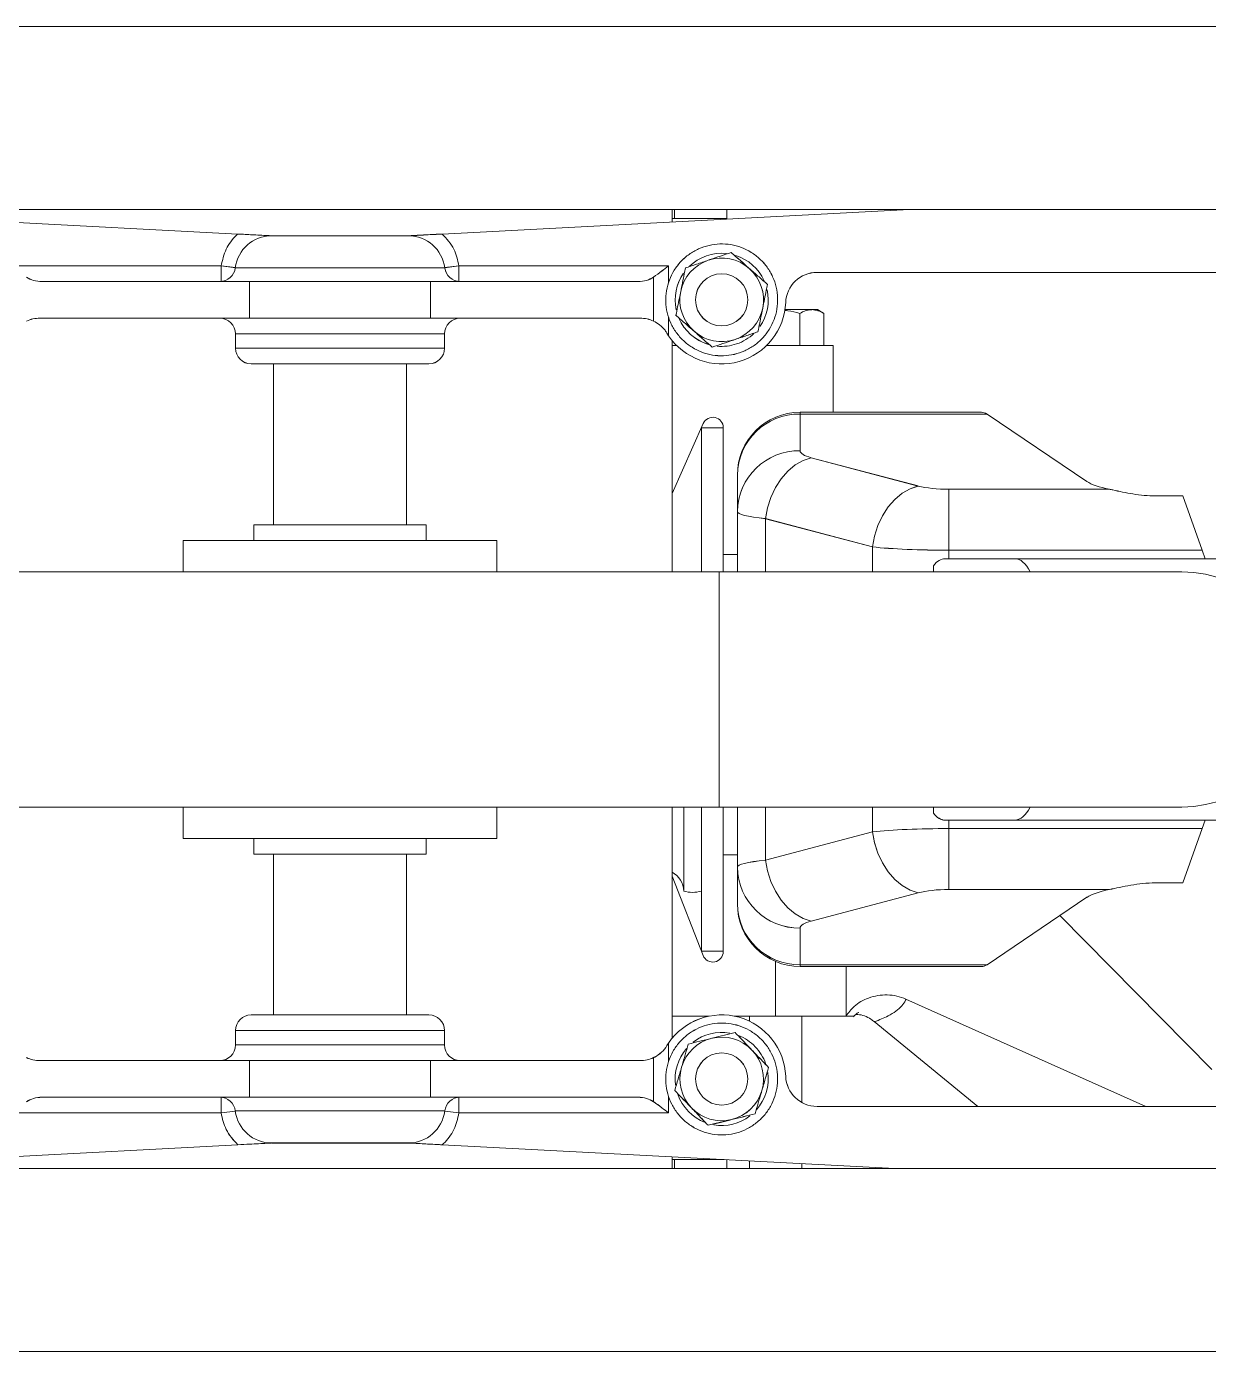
# Model space of a CAD drawing. Header units: inches. Extents: x -1851 to 6314, y -1304 to 4687.
# Drawn here: x 1546.94 to 1557.29, y 2596.42 to 2608.02 of the extents above; entities that cross this region are included whole.
import ezdxf

# ---------------------------------------------------------------- set-up
doc = ezdxf.new("R2010")
doc.units = ezdxf.units.IN
doc.header["$MEASUREMENT"] = 0
doc.layers.add('E-ARRY-TABL', color=9, linetype='Continuous')

# ---------------------------------------------------------------- blocks, each defined once
blk = doc.blocks.new('2.2.1_8 Mid Plan View')
at = {"color": 7, "linetype": 'Continuous', "lineweight": 15}
for p, q in [((-0.30061, -3.73684), (-0.30061, 2.68042)), ((0.30109, 2.68042), (0.30109, -3.73684)), ((26.705, -3.73684), (26.705, 2.68042)), ((27.3067, 2.68042), (27.3067, -3.73684)), ((-0.41544, -3.62201), (-0.41544, 2.56559)), ((26.59017, -3.62201), (26.59017, 2.56559)), ((27.42153, 2.56559), (27.42153, -3.62201)), ((-0.08202, 0.09022), (-0.08202, -0.1048)), ((0.08202, 0.09022), (0.08202, -0.1048)), ((26.92359, 0.09022), (26.92359, -0.1048)), ((27.08763, 0.09022), (27.08763, -0.1048)), ((-0.26164, 0.08119), (-0.26164, -0.22889)), ((0.26164, -0.22889), (0.26164, 0.08119)), ((26.74396, 0.08119), (26.74396, -0.22889)), ((27.26725, -0.22889), (27.26725, 0.08119)), ((26.86373, -0.07648), (26.76703, 0.0189)), ((-0.12142, 0.00057), (-0.08733, 0.01273)), ((-0.08733, 0.01273), (-0.08202, 0.01463)), ((-0.08733, 0.01273), (-0.08733, -0.14613)), ((0.08202, 0.01463), (0.08733, 0.01273)), ((0.08733, -0.14613), (0.08733, 0.01273)), ((0.08733, 0.01273), (0.12142, 0.00057)), ((26.88418, 0.00057), (26.91828, 0.01273)), ((26.91828, 0.01273), (26.92359, 0.01463)), ((26.91828, 0.01273), (26.91828, -0.14613)), ((27.08763, 0.01463), (27.09293, 0.01273)), ((27.09293, -0.14613), (27.09293, 0.01273)), ((27.09293, 0.01273), (27.12703, 0.00057)), ((-0.12142, -0.0164), (-0.12142, 0.00057)), ((-0.07382, 0), (-0.07382, -0.29035)), ((0.07382, -0.29035), (0.07382, 0)), ((0.12142, 0.00057), (0.12142, -0.0164)), ((26.88418, -0.0164), (26.88418, 0.00057)), ((26.93179, 0), (26.93179, -0.29035)), ((27.07942, -0.29035), (27.07942, 0)), ((27.12703, 0.00057), (27.12703, -0.0164)), ((26.74396, -0.0225), (26.81124, -0.17309)), ((-0.12556, -0.14613), (-0.12556, -0.04537)), ((0.12556, -0.04537), (0.12556, -0.14613)), ((26.88005, -0.14613), (26.88005, -0.04537)), ((27.13117, -0.04537), (27.13117, -0.14613)), ((-0.13046, -0.05956), (-0.17274, -0.12222)), ((0.17274, -0.12222), (0.13046, -0.05956)), ((26.87515, -0.05956), (26.83286, -0.12222)), ((27.17835, -0.12222), (27.13606, -0.05956)), ((-0.08202, -0.1048), (-0.08202, -0.14855)), ((0.08202, -0.1048), (0.08202, -0.14855)), ((26.92359, -0.1048), (26.92359, -0.14855)), ((27.08763, -0.1048), (27.08763, -0.14855)), ((-0.17274, -0.12222), (-0.17274, -0.2395)), ((0.17274, -0.12222), (0.17274, -0.2395)), ((26.83286, -0.12222), (26.83286, -0.2395)), ((27.17835, -0.12222), (27.17835, -0.2395)), ((-0.17388, -0.12565), (-0.17388, -0.2395)), ((0.17388, -0.12565), (0.17388, -0.2395)), ((26.74396, -0.12795), (26.79714, -0.19297)), ((26.83172, -0.12565), (26.83172, -0.2395)), ((27.17949, -0.12565), (27.17949, -0.2395)), ((-0.08733, -0.14613), (-0.12556, -0.14613)), ((0.08733, -0.14613), (0.12556, -0.14613)), ((26.91828, -0.14613), (26.88005, -0.14613)), ((27.09293, -0.14613), (27.13117, -0.14613)), ((-0.07382, -0.15584), (-0.07762, -0.15584)), ((0.07762, -0.15584), (0.07382, -0.15584)), ((26.93179, -0.15584), (26.92798, -0.15584)), ((27.08323, -0.15584), (27.07942, -0.15584)), ((-0.14536, -0.23247), (-0.12762, -0.16535)), ((0.12762, -0.16535), (0.14536, -0.23247)), ((26.86025, -0.23247), (26.87799, -0.16535)), ((27.13322, -0.16535), (27.15097, -0.23247)), ((0.28572, -0.46404), (0.30109, -0.17084)), ((27.29133, -0.46404), (27.3067, -0.17084)), ((-0.28572, -0.46404), (-0.30061, -0.18001)), ((26.71988, -0.46404), (26.705, -0.18001)), ((-0.08939, -0.19417), (-0.10713, -0.2613)), ((0.10713, -0.2613), (0.08939, -0.19417)), ((26.91622, -0.19417), (26.89848, -0.2613)), ((27.11273, -0.2613), (27.09499, -0.19417)), ((26.80058, -0.2107), (26.80058, -0.20569)), ((26.80058, -0.2549), (26.80058, -0.2107)), ((26.80058, -0.2107), (26.83172, -0.2107)), ((27.17949, -0.21881), (27.2214, -0.21881)), ((27.2214, -0.21881), (27.2214, -0.2605)), ((27.2214, -0.2246), (27.24153, -0.2246)), ((27.24388, -0.22866), (27.24153, -0.2246)), ((27.24388, -0.22866), (27.24388, -0.23217)), ((27.24388, -0.24899), (27.24388, -0.23217)), ((-0.17388, -0.2395), (-0.17274, -0.2395)), ((-0.17274, -0.2395), (-0.14975, -0.2395)), ((0.14975, -0.2395), (0.17274, -0.2395)), ((0.17274, -0.2395), (0.17388, -0.2395)), ((26.70806, -0.2385), (26.705, -0.2385)), ((26.80058, -0.2385), (26.74647, -0.2385)), ((26.83172, -0.2395), (26.83286, -0.2395)), ((26.83286, -0.2395), (26.85585, -0.2395)), ((27.15536, -0.2395), (27.17835, -0.2395)), ((27.17835, -0.2395), (27.17949, -0.2395)), ((27.2214, -0.23975), (27.24153, -0.23975)), ((26.80058, -0.2549), (26.80058, -0.28077)), ((26.705, -0.27131), (26.70978, -0.27131)), ((26.79741, -0.27131), (26.80058, -0.27131)), ((-0.11152, -0.27887), (-0.13451, -0.27887)), ((-0.07382, -0.27887), (-0.11152, -0.27887)), ((-0.10375, -0.27887), (-0.10375, -0.28771)), ((0.11152, -0.27887), (0.07382, -0.27887)), ((0.13451, -0.27887), (0.11152, -0.27887)), ((26.89408, -0.27887), (26.87109, -0.27887)), ((26.93179, -0.27887), (26.89408, -0.27887)), ((26.90186, -0.27887), (26.90186, -0.28771)), ((27.11713, -0.27887), (27.07942, -0.27887)), ((27.09017, -0.28771), (27.09017, -0.27887)), ((27.14012, -0.27887), (27.11713, -0.27887)), ((-0.07382, -0.28771), (-0.16416, -0.28771)), ((-0.16416, -0.28771), (-0.16416, -0.30146)), ((-0.07382, -0.29035), (-0.07382, -0.42979)), ((0.16416, -0.28771), (0.07382, -0.28771)), ((0.07382, -0.42979), (0.07382, -0.29035)), ((0.16416, -0.30146), (0.16416, -0.28771)), ((26.705, -0.28543), (26.71052, -0.28543)), ((26.71061, -0.28706), (26.71061, -0.31824)), ((26.84109, -0.28771), (26.84144, -0.28771)), ((26.93179, -0.28771), (26.84144, -0.28771)), ((26.84144, -0.28771), (26.84144, -0.30146)), ((26.93179, -0.29035), (26.93179, -0.42979)), ((27.16977, -0.28771), (27.07942, -0.28771)), ((27.07942, -0.42979), (27.07942, -0.29035)), ((27.16978, -0.28771), (27.16977, -0.28771)), ((27.16977, -0.30146), (27.16977, -0.28771)), ((27.30115, -0.31824), (27.30115, -0.28543)), ((27.30115, -0.28543), (27.3067, -0.28543)), ((26.80058, -0.29665), (26.80058, -0.31988)), ((-0.16416, -0.30146), (-0.07382, -0.30146)), ((0.07382, -0.30146), (0.16416, -0.30146)), ((26.88839, -0.31988), (26.8387, -0.30038)), ((26.84144, -0.30146), (26.93179, -0.30146)), ((27.07942, -0.30146), (27.16977, -0.30146)), ((27.12843, -0.31988), (27.17245, -0.30027)), ((-0.07382, -0.31255), (-0.12655, -0.31255)), ((26.93179, -0.31255), (26.87906, -0.31255)), ((-0.29328, -0.31988), (-0.30061, -0.31988)), ((-0.26575, -0.45363), (-0.26575, -0.32202)), ((-0.22193, -0.32202), (-0.2235, -0.32303)), ((-0.07382, -0.31988), (-0.21905, -0.31988)), ((0.21905, -0.31988), (0.07382, -0.31988)), ((0.2235, -0.32303), (0.22193, -0.32202)), ((0.26575, -0.32202), (0.26575, -0.45363)), ((0.30109, -0.31988), (0.29328, -0.31988)), ((26.71061, -0.31824), (26.705, -0.31824)), ((26.71233, -0.31988), (26.705, -0.31988)), ((26.71061, -0.31988), (26.71061, -0.31824)), ((26.73986, -0.45363), (26.73986, -0.32202)), ((26.78367, -0.32202), (26.78211, -0.32303)), ((26.93179, -0.31988), (26.78656, -0.31988)), ((27.22465, -0.31988), (27.07942, -0.31988)), ((27.2214, -0.31692), (27.2214, -0.31988)), ((27.22911, -0.32303), (27.22754, -0.32202)), ((27.27135, -0.32202), (27.27135, -0.45363)), ((27.3067, -0.31988), (27.29889, -0.31988)), ((27.3067, -0.31824), (27.30115, -0.31824)), ((27.30115, -0.31824), (27.30115, -0.31988)), ((-0.23108, -0.33148), (-0.25867, -0.33148)), ((0.25867, -0.33148), (0.23108, -0.33148)), ((26.77453, -0.33148), (26.74694, -0.33148)), ((27.26428, -0.33148), (27.23668, -0.33148)), ((-0.23294, -0.33983), (-0.23294, -0.47148)), ((0.23294, -0.47148), (0.23294, -0.33983)), ((26.77267, -0.33983), (26.77267, -0.47148)), ((27.23854, -0.47148), (27.23854, -0.33983)), ((-0.2559, -0.47148), (-0.2559, -0.34118)), ((0.2559, -0.34118), (0.2559, -0.47148)), ((26.7497, -0.47148), (26.7497, -0.34118)), ((27.26151, -0.34118), (27.26151, -0.47148)), ((-0.0935, -0.62663), (-0.0935, -0.42979)), ((-0.0935, -0.42979), (-0.07382, -0.42979)), ((-0.07382, -0.62663), (-0.07382, -0.42979)), ((0.07382, -0.42979), (0.0935, -0.42979)), ((0.07382, -0.62663), (0.07382, -0.42979)), ((0.0935, -0.62663), (0.0935, -0.42979)), ((26.9121, -0.62663), (26.9121, -0.42979)), ((26.9121, -0.42979), (26.93179, -0.42979)), ((26.93179, -0.62663), (26.93179, -0.42979)), ((27.07942, -0.62663), (27.07942, -0.42979)), ((27.07942, -0.42979), (27.09911, -0.42979)), ((27.09911, -0.62663), (27.09911, -0.42979)), ((-0.21407, -0.46259), (-0.22309, -0.46259)), ((0.22309, -0.46259), (0.21407, -0.46259)), ((26.79153, -0.46259), (26.78251, -0.46259)), ((27.2287, -0.46259), (27.21968, -0.46259)), ((-0.2559, -0.47148), (-0.23294, -0.47148)), ((-0.2559, -0.58494), (-0.2559, -0.47148)), ((-0.23294, -0.47148), (-0.23294, -0.58494)), ((-0.20423, -0.47244), (-0.20423, -0.58398)), ((0.20423, -0.58398), (0.20423, -0.47244)), ((0.23294, -0.58494), (0.23294, -0.47148)), ((0.2559, -0.47148), (0.23294, -0.47148)), ((0.2559, -0.47148), (0.2559, -0.58494)), ((26.7497, -0.47148), (26.77267, -0.47148)), ((26.7497, -0.58494), (26.7497, -0.47148)), ((26.77267, -0.47148), (26.77267, -0.58494)), ((26.80138, -0.47244), (26.80138, -0.58398)), ((27.20984, -0.58398), (27.20984, -0.47244)), ((27.23854, -0.58494), (27.23854, -0.47148)), ((27.26151, -0.47148), (27.23854, -0.47148)), ((27.26151, -0.47148), (27.26151, -0.58494)), ((-0.0935, -0.47408), (-0.10335, -0.47408)), ((-0.10335, -0.58234), (-0.10335, -0.47408)), ((0.10335, -0.47408), (0.0935, -0.47408)), ((0.10335, -0.58234), (0.10335, -0.47408)), ((26.9121, -0.47408), (26.90226, -0.47408)), ((26.90226, -0.58234), (26.90226, -0.47408)), ((27.10895, -0.47408), (27.09911, -0.47408)), ((27.10895, -0.58234), (27.10895, -0.47408)), ((-0.28461, -0.48573), (-0.28463, -0.48487)), ((-0.28461, -0.57112), (-0.28461, -0.4853)), ((-0.10335, -0.48654), (-0.20423, -0.48654)), ((0.20423, -0.48654), (0.10335, -0.48654)), ((0.28461, -0.4853), (0.28461, -0.57112)), ((26.721, -0.48573), (26.72097, -0.48487)), ((26.721, -0.57112), (26.721, -0.4853)), ((26.90226, -0.48654), (26.80138, -0.48654)), ((27.20984, -0.48654), (27.10895, -0.48654)), ((27.29022, -0.4853), (27.29022, -0.57112)), ((-0.20423, -0.56988), (-0.10335, -0.56988)), ((0.10335, -0.56988), (0.20423, -0.56988)), ((0.28461, -0.57069), (0.28463, -0.57155)), ((26.80138, -0.56988), (26.90226, -0.56988)), ((27.10895, -0.56988), (27.20984, -0.56988)), ((27.29022, -0.57069), (27.29024, -0.57155)), ((-0.2559, -0.58494), (-0.23294, -0.58494)), ((-0.2559, -0.71524), (-0.2559, -0.58494)), ((-0.23294, -0.58494), (-0.23294, -0.71659)), ((-0.10335, -0.58234), (-0.0935, -0.58234)), ((0.0935, -0.58234), (0.10335, -0.58234)), ((0.2559, -0.58494), (0.23294, -0.58494)), ((0.23294, -0.71659), (0.23294, -0.58494)), ((0.2559, -0.58494), (0.2559, -0.71524)), ((26.7497, -0.58494), (26.77267, -0.58494)), ((26.7497, -0.71524), (26.7497, -0.58494)), ((26.77267, -0.58494), (26.77267, -0.71659)), ((26.90226, -0.58234), (26.9121, -0.58234)), ((27.09911, -0.58234), (27.10895, -0.58234)), ((27.26151, -0.58494), (27.23854, -0.58494)), ((27.23854, -0.71659), (27.23854, -0.58494)), ((27.26151, -0.58494), (27.26151, -0.71524)), ((-0.28572, -0.59238), (-0.30061, -0.87641)), ((-0.22309, -0.59383), (-0.21407, -0.59383)), ((0.21407, -0.59383), (0.22309, -0.59383)), ((0.28572, -0.59238), (0.30109, -0.88558)), ((26.71988, -0.59238), (26.705, -0.87641)), ((26.78251, -0.59383), (26.79153, -0.59383)), ((27.21968, -0.59383), (27.2287, -0.59383)), ((27.29133, -0.59238), (27.3067, -0.88558)), ((-0.26575, -0.7344), (-0.26575, -0.60279)), ((0.26575, -0.60279), (0.26575, -0.7344)), ((26.73986, -0.7344), (26.73986, -0.60279)), ((27.27135, -0.60279), (27.27135, -0.7344)), ((-0.0935, -0.62663), (-0.07382, -0.62663)), ((-0.07382, -0.62663), (-0.07382, -0.76607)), ((0.07382, -0.76607), (0.07382, -0.62663)), ((0.07382, -0.62663), (0.0935, -0.62663)), ((26.9121, -0.62663), (26.93179, -0.62663)), ((26.93179, -0.62663), (26.93179, -0.76607)), ((27.07942, -0.76607), (27.07942, -0.62663)), ((27.07942, -0.62663), (27.09911, -0.62663))]:
    blk.add_line(p, q, dxfattribs=at)
at = {"color": 8, "linetype": 'Continuous', "lineweight": 15}
for p, q in [((-0.08733, -0.14613), (-0.08202, -0.14613)), ((0.08202, -0.14613), (0.08733, -0.14613)), ((26.91828, -0.14613), (26.92359, -0.14613)), ((27.08763, -0.14613), (27.09293, -0.14613)), ((-0.07382, -0.19417), (-0.08939, -0.19417)), ((0.08939, -0.19417), (0.07382, -0.19417)), ((26.93179, -0.19417), (26.91622, -0.19417)), ((27.09499, -0.19417), (27.07942, -0.19417)), ((26.83486, -0.2549), (26.80058, -0.2549)), ((-0.10713, -0.2613), (-0.07382, -0.2613)), ((0.07382, -0.2613), (0.10713, -0.2613)), ((26.89848, -0.2613), (26.93179, -0.2613)), ((27.07942, -0.2613), (27.11273, -0.2613)), ((0.07382, -0.29035), (-0.07382, -0.29035)), ((27.07942, -0.29035), (26.93179, -0.29035)), ((-0.26575, -0.32202), (-0.2555, -0.32202)), ((-0.23334, -0.32202), (-0.22193, -0.32202)), ((0.22193, -0.32202), (0.23334, -0.32202)), ((0.2555, -0.32202), (0.26575, -0.32202)), ((26.73986, -0.32202), (26.75011, -0.32202)), ((26.77226, -0.32202), (26.78367, -0.32202)), ((27.22754, -0.32202), (27.23895, -0.32202)), ((27.2611, -0.32202), (27.27135, -0.32202)), ((-0.26461, -0.46253), (-0.26575, -0.45363)), ((-0.25594, -0.45363), (-0.26575, -0.45363)), ((0.26575, -0.45363), (0.25594, -0.45363)), ((0.26575, -0.45363), (0.26461, -0.46253)), ((26.741, -0.46253), (26.73986, -0.45363)), ((26.74966, -0.45363), (26.73986, -0.45363)), ((27.27135, -0.45363), (27.26155, -0.45363)), ((27.27135, -0.45363), (27.27022, -0.46253)), ((-0.26451, -0.46252), (-0.26451, -0.5939)), ((-0.22309, -0.46259), (-0.22309, -0.59383)), ((-0.21407, -0.59383), (-0.21407, -0.46259)), ((0.21407, -0.46259), (0.21407, -0.59383)), ((0.22309, -0.59383), (0.22309, -0.46259)), ((0.26451, -0.5939), (0.26451, -0.46252)), ((26.74109, -0.46252), (26.74109, -0.5939)), ((26.78251, -0.46259), (26.78251, -0.59383)), ((26.79153, -0.59383), (26.79153, -0.46259)), ((27.21968, -0.46259), (27.21968, -0.59383)), ((27.2287, -0.59383), (27.2287, -0.46259)), ((27.27012, -0.5939), (27.27012, -0.46252)), ((-0.26575, -0.60279), (-0.26461, -0.59389)), ((0.26461, -0.59389), (0.26575, -0.60279)), ((26.73986, -0.60279), (26.741, -0.59389)), ((27.27022, -0.59389), (27.27135, -0.60279)), ((-0.26575, -0.60279), (-0.25594, -0.60279)), ((0.25594, -0.60279), (0.26575, -0.60279)), ((26.73986, -0.60279), (26.74966, -0.60279)), ((27.26155, -0.60279), (27.27135, -0.60279))]:
    blk.add_line(p, q, dxfattribs=at)
at = {"color": 7, "linetype": 'Continuous', "lineweight": 15, "flags": 128}
for points in [[(-0.08939, -0.19417), (-0.09617, -0.1929), (-0.10274, -0.19077), (-0.1089, -0.18786), (-0.11446, -0.18425), (-0.11924, -0.18006), (-0.1231, -0.17542), (-0.12592, -0.17046), (-0.12762, -0.16535)], [(0.08939, -0.19417), (0.09617, -0.1929), (0.10274, -0.19077), (0.1089, -0.18786), (0.11446, -0.18425), (0.11924, -0.18006), (0.1231, -0.17542), (0.12592, -0.17046), (0.12762, -0.16535)], [(26.91622, -0.19417), (26.90944, -0.1929), (26.90287, -0.19077), (26.89671, -0.18786), (26.89115, -0.18425), (26.88637, -0.18006), (26.8825, -0.17542), (26.87968, -0.17046), (26.87799, -0.16535)], [(27.09499, -0.19417), (27.10177, -0.1929), (27.10835, -0.19077), (27.11451, -0.18786), (27.12006, -0.18425), (27.12485, -0.18006), (27.12871, -0.17542), (27.13153, -0.17046), (27.13322, -0.16535)], [(-0.10713, -0.2613), (-0.11391, -0.26002), (-0.12048, -0.25789), (-0.12664, -0.25498), (-0.1322, -0.25138), (-0.13698, -0.24718), (-0.14085, -0.24254), (-0.14367, -0.23758), (-0.14536, -0.23247)], [(0.10713, -0.2613), (0.11391, -0.26002), (0.12048, -0.25789), (0.12664, -0.25498), (0.1322, -0.25138), (0.13698, -0.24718), (0.14085, -0.24254), (0.14367, -0.23758), (0.14536, -0.23247)], [(26.89848, -0.2613), (26.8917, -0.26002), (26.88513, -0.25789), (26.87896, -0.25498), (26.87341, -0.25138), (26.86862, -0.24718), (26.86476, -0.24254), (26.86194, -0.23758), (26.86025, -0.23247)], [(27.11273, -0.2613), (27.11952, -0.26002), (27.12609, -0.25789), (27.13225, -0.25498), (27.13781, -0.25138), (27.14259, -0.24718), (27.14645, -0.24254), (27.14927, -0.23758), (27.15097, -0.23247)]]:
    blk.add_lwpolyline(points, dxfattribs=at)
at = {"color": 7, "linetype": 'Continuous', "lineweight": 15}
for centre in [(-0.24442, -0.28871), (0.24442, -0.28871), (26.76119, -0.28871), (27.25003, -0.28871)]:
    blk.add_circle(centre, 0.0164, dxfattribs=at)
for centre, radius, start, end in [((0, 0), 0.07382, 0, 180), ((27.00561, 0), 0.07382, 0, 180), ((-0.24196, -0.22889), 0.01968, 180, 267.64472), ((0.24196, -0.22889), 0.01968, 272.35528, 0), ((26.76365, -0.22889), 0.01968, 180, 267.64472), ((27.24757, -0.22889), 0.01968, 272.35528, 0), ((-0.13451, -0.2395), 0.03937, 180, 270), ((-0.13391, -0.24004), 0.03884, 179.20634, 269.11267), ((-0.11092, -0.24004), 0.03884, 179.20634, 269.11267), ((0.11092, -0.24004), 0.03884, 270.88733, 0.79366), ((0.13391, -0.24004), 0.03884, 270.88733, 0.79366), ((0.13451, -0.2395), 0.03937, 270, 0), ((26.87109, -0.2395), 0.03937, 180, 270), ((26.8717, -0.24004), 0.03884, 179.20634, 269.11267), ((26.89469, -0.24004), 0.03884, 179.20634, 269.11267), ((27.11653, -0.24004), 0.03884, 270.88733, 0.79366), ((27.13952, -0.24004), 0.03884, 270.88733, 0.79366), ((27.14012, -0.2395), 0.03937, 270, 0), ((-0.24442, -0.28871), 0.04019, 304.01996, 87.64472), ((0.24442, -0.28871), 0.04019, 92.35528, 235.98004), ((26.76119, -0.28871), 0.04019, 304.01996, 87.64472), ((27.25003, -0.28871), 0.04019, 92.35528, 235.98004), ((-0.24442, -0.28871), 0.0351, 108.15411, 119.40411), ((-0.24442, -0.28871), 0.0351, 96.90411, 108.15411), ((-0.24442, -0.28871), 0.0351, 85.65411, 96.90411), ((-0.24442, -0.28871), 0.0351, 74.40411, 85.65411), ((-0.24442, -0.28871), 0.0351, 63.15411, 74.40411), ((-0.24442, -0.28871), 0.0351, 51.90411, 63.15411), ((0.24442, -0.28871), 0.0351, 110.6824, 121.9324), ((0.24442, -0.28871), 0.0351, 99.4324, 110.6824), ((0.24442, -0.28871), 0.0351, 88.1824, 99.4324), ((0.24442, -0.28871), 0.0351, 76.9324, 88.1824), ((0.24442, -0.28871), 0.0351, 65.6824, 76.9324), ((0.24442, -0.28871), 0.0351, 54.4324, 65.6824), ((26.76119, -0.28871), 0.0351, 108.15411, 119.40411), ((26.76119, -0.28871), 0.0351, 96.90411, 108.15411), ((26.76119, -0.28871), 0.0351, 85.65411, 96.90411), ((26.76119, -0.28871), 0.0351, 74.40411, 85.65411), ((26.76119, -0.28871), 0.0351, 63.15411, 74.40411), ((26.76119, -0.28871), 0.0351, 51.90411, 63.15411), ((27.25003, -0.28871), 0.0351, 110.6824, 121.9324), ((27.25003, -0.28871), 0.0351, 99.4324, 110.6824), ((27.25003, -0.28871), 0.0351, 88.1824, 99.4324), ((27.25003, -0.28871), 0.0351, 76.9324, 88.1824), ((27.25003, -0.28871), 0.0351, 65.6824, 76.9324), ((27.25003, -0.28871), 0.0351, 54.4324, 65.6824), ((-0.24442, -0.28871), 0.0351, 130.65411, 141.90411), ((-0.24442, -0.28871), 0.02625, 106.27911, 166.27911), ((-0.24442, -0.28871), 0.0351, 119.40411, 130.65411), ((-0.24442, -0.28871), 0.0292, 82.02411, 131.67826), ((-0.24442, -0.28871), 0.02625, 46.27911, 106.27911), ((-0.24442, -0.28871), 0.0292, 46.27911, 70.51706), ((-0.24442, -0.28871), 0.0351, 40.65411, 51.90411), ((-0.24442, -0.28871), 0.0351, 29.40411, 40.65411), ((0.24442, -0.28871), 0.0351, 133.1824, 144.4324), ((0.24442, -0.28871), 0.02625, 101.3074, 161.3074), ((0.24442, -0.28871), 0.0351, 121.9324, 133.1824), ((0.24442, -0.28871), 0.0292, 77.48076, 124.95791), ((0.24442, -0.28871), 0.02625, 41.3074, 101.3074), ((0.24442, -0.28871), 0.0292, 17.4042, 65.70248), ((0.24442, -0.28871), 0.0351, 43.1824, 54.4324), ((0.24442, -0.28871), 0.0351, 31.9324, 43.1824), ((26.76119, -0.28871), 0.0351, 130.65411, 141.90411), ((26.76119, -0.28871), 0.02625, 106.27911, 166.27911), ((26.76119, -0.28871), 0.0351, 119.40411, 130.65411), ((26.76119, -0.28871), 0.0292, 82.02411, 131.67826), ((26.76119, -0.28871), 0.02625, 46.27911, 106.27911), ((26.76119, -0.28871), 0.0292, 46.27911, 70.51706), ((26.76119, -0.28871), 0.0351, 40.65411, 51.90411), ((26.76119, -0.28871), 0.0351, 29.40411, 40.65411), ((27.25003, -0.28871), 0.0351, 133.1824, 144.4324), ((27.25003, -0.28871), 0.02625, 101.3074, 161.3074), ((27.25003, -0.28871), 0.0351, 121.9324, 133.1824), ((27.25003, -0.28871), 0.0292, 77.48076, 124.95791), ((27.25003, -0.28871), 0.02625, 41.3074, 101.3074), ((27.25003, -0.28871), 0.0292, 17.4042, 65.70248), ((27.25003, -0.28871), 0.0351, 43.1824, 54.4324), ((27.25003, -0.28871), 0.0351, 31.9324, 43.1824), ((-0.24442, -0.28871), 0.0351, 153.15411, 164.40411), ((-0.24442, -0.28871), 0.0351, 141.90411, 153.15411), ((-0.24442, -0.28871), 0.0292, 142.71343, 189.80563), ((-0.24442, -0.28871), 0.02625, 346.27911, 46.27911), ((-0.24442, -0.28871), 0.0292, 21.12868, 46.27911), ((-0.24442, -0.28871), 0.0351, 18.15411, 29.40411), ((0.24442, -0.28871), 0.0351, 155.6824, 166.9324), ((0.24442, -0.28871), 0.0351, 144.4324, 155.6824), ((0.24442, -0.28871), 0.0292, 136.15698, 161.3074), ((0.24442, -0.28871), 0.02625, 341.3074, 41.3074), ((0.24442, -0.28871), 0.0351, 20.6824, 31.9324), ((26.76119, -0.28871), 0.0351, 153.15411, 164.40411), ((26.76119, -0.28871), 0.0351, 141.90411, 153.15411), ((26.76119, -0.28871), 0.0292, 142.71343, 189.80563), ((26.76119, -0.28871), 0.02625, 346.27911, 46.27911), ((26.76119, -0.28871), 0.0292, 21.12868, 46.27911), ((26.76119, -0.28871), 0.0351, 18.15411, 29.40411), ((27.25003, -0.28871), 0.0351, 155.6824, 166.9324), ((27.25003, -0.28871), 0.0351, 144.4324, 155.6824), ((27.25003, -0.28871), 0.0292, 136.15698, 161.3074), ((27.25003, -0.28871), 0.02625, 341.3074, 41.3074), ((27.25003, -0.28871), 0.0351, 20.6824, 31.9324), ((-0.24442, -0.28871), 0.0351, 164.40411, 175.65411), ((-0.24442, -0.28871), 0.02625, 166.27911, 226.27911), ((-0.24442, -0.28871), 0.0351, 6.90411, 18.15411), ((0.24442, -0.28871), 0.0351, 166.9324, 178.1824), ((0.24442, -0.28871), 0.0292, 161.3074, 185.54536), ((0.24442, -0.28871), 0.02625, 161.3074, 221.3074), ((0.24442, -0.28871), 0.0351, 9.4324, 20.6824), ((26.76119, -0.28871), 0.0351, 164.40411, 175.65411), ((26.76119, -0.28871), 0.02625, 166.27911, 226.27911), ((26.76119, -0.28871), 0.0351, 6.90411, 18.15411), ((27.25003, -0.28871), 0.0351, 166.9324, 178.1824), ((27.25003, -0.28871), 0.0292, 161.3074, 185.54536), ((27.25003, -0.28871), 0.02625, 161.3074, 221.3074), ((27.25003, -0.28871), 0.0351, 9.4324, 20.6824), ((-0.24442, -0.28871), 0.0351, 175.65411, 186.90411), ((-0.24442, -0.28871), 0.0292, 322.45247, 9.92962), ((-0.24442, -0.28871), 0.0351, 355.65411, 6.90411), ((0.24442, -0.28871), 0.0351, 178.1824, 189.4324), ((0.24442, -0.28871), 0.0292, 315.62303, 5.97122), ((0.24442, -0.28871), 0.0351, 346.9324, 358.1824), ((0.24442, -0.28871), 0.0351, 358.1824, 9.4324), ((26.76119, -0.28871), 0.0351, 175.65411, 186.90411), ((26.76119, -0.28871), 0.0292, 322.45247, 9.92962), ((26.76119, -0.28871), 0.0351, 355.65411, 6.90411), ((26.84109, -0.29427), 0.00656, 90, 248.57364), ((27.16978, -0.29427), 0.00656, 294.01515, 90), ((27.25003, -0.28871), 0.0351, 178.1824, 189.4324), ((27.25003, -0.28871), 0.0292, 315.62303, 5.97122), ((27.25003, -0.28871), 0.0351, 346.9324, 358.1824), ((27.25003, -0.28871), 0.0351, 358.1824, 9.4324), ((-0.24442, -0.28871), 0.0351, 186.90411, 198.15411), ((-0.24442, -0.28871), 0.0292, 200.59474, 250.94292), ((-0.24442, -0.28871), 0.02625, 286.27911, 346.27911), ((-0.24442, -0.28871), 0.0351, 333.15411, 344.40411), ((-0.24442, -0.28871), 0.0351, 344.40411, 355.65411), ((0.24442, -0.28871), 0.0351, 189.4324, 200.6824), ((0.24442, -0.28871), 0.0292, 197.0524, 246.70655), ((0.24442, -0.28871), 0.02625, 281.3074, 341.3074), ((0.24442, -0.28871), 0.0351, 335.6824, 346.9324), ((26.76119, -0.28871), 0.0351, 186.90411, 198.15411), ((26.76119, -0.28871), 0.0292, 200.59474, 250.94292), ((26.76119, -0.28871), 0.02625, 286.27911, 346.27911), ((26.76119, -0.28871), 0.0351, 333.15411, 344.40411), ((26.76119, -0.28871), 0.0351, 344.40411, 355.65411), ((27.25003, -0.28871), 0.0351, 189.4324, 200.6824), ((27.25003, -0.28871), 0.0292, 197.0524, 246.70655), ((27.25003, -0.28871), 0.02625, 281.3074, 341.3074), ((27.25003, -0.28871), 0.0351, 335.6824, 346.9324), ((-0.24442, -0.28871), 0.0351, 198.15411, 209.40411), ((-0.24442, -0.28871), 0.0351, 209.40411, 220.65411), ((-0.24442, -0.28871), 0.0351, 321.90411, 333.15411), ((-0.10766, -0.307), 0.01968, 163.6403, 196.3597), ((0.24442, -0.28871), 0.0351, 200.6824, 211.9324), ((0.24442, -0.28871), 0.0351, 211.9324, 223.1824), ((0.24442, -0.28871), 0.02625, 221.3074, 281.3074), ((0.24442, -0.28871), 0.0351, 324.4324, 335.6824), ((26.76119, -0.28871), 0.0351, 198.15411, 209.40411), ((26.76119, -0.28871), 0.0351, 209.40411, 220.65411), ((26.76119, -0.28871), 0.0351, 321.90411, 333.15411), ((26.89794, -0.307), 0.01968, 163.6403, 196.3597), ((27.25003, -0.28871), 0.0351, 200.6824, 211.9324), ((27.25003, -0.28871), 0.0351, 211.9324, 223.1824), ((27.25003, -0.28871), 0.02625, 221.3074, 281.3074), ((27.25003, -0.28871), 0.0351, 324.4324, 335.6824), ((-0.24442, -0.28871), 0.0351, 220.65411, 231.90411), ((-0.24442, -0.28871), 0.02625, 226.27911, 286.27911), ((-0.24442, -0.28871), 0.0292, 262.37591, 310.67419), ((-0.24442, -0.28871), 0.0351, 299.40411, 310.65411), ((-0.24442, -0.28871), 0.0351, 310.65411, 321.90411), ((-0.12655, -0.32567), 0.01312, 26.18366, 90), ((0.24442, -0.28871), 0.0351, 223.1824, 234.4324), ((0.24442, -0.28871), 0.0292, 257.74173, 304.83392), ((0.24442, -0.28871), 0.0351, 301.9324, 313.1824), ((0.24442, -0.28871), 0.0351, 313.1824, 324.4324), ((26.76119, -0.28871), 0.0351, 220.65411, 231.90411), ((26.76119, -0.28871), 0.02625, 226.27911, 286.27911), ((26.76119, -0.28871), 0.0292, 262.37591, 310.67419), ((26.76119, -0.28871), 0.0351, 299.40411, 310.65411), ((26.76119, -0.28871), 0.0351, 310.65411, 321.90411), ((26.87906, -0.32567), 0.01312, 26.18366, 90), ((27.25003, -0.28871), 0.0351, 223.1824, 234.4324), ((27.25003, -0.28871), 0.0292, 257.74173, 304.83392), ((27.25003, -0.28871), 0.0351, 301.9324, 313.1824), ((27.25003, -0.28871), 0.0351, 313.1824, 324.4324), ((-0.24442, -0.28871), 0.0351, 231.90411, 243.15411), ((-0.24442, -0.28871), 0.0351, 243.15411, 254.40411), ((-0.24442, -0.28871), 0.0351, 254.40411, 265.65411), ((-0.24442, -0.28871), 0.0351, 265.65411, 276.90411), ((-0.24442, -0.28871), 0.0351, 276.90411, 288.15411), ((-0.24442, -0.28871), 0.0351, 288.15411, 299.40411), ((0.24442, -0.28871), 0.0351, 234.4324, 245.6824), ((0.24442, -0.28871), 0.0351, 245.6824, 256.9324), ((0.24442, -0.28871), 0.0351, 256.9324, 268.1824), ((0.24442, -0.28871), 0.0351, 268.1824, 279.4324), ((0.24442, -0.28871), 0.0351, 279.4324, 290.6824), ((0.24442, -0.28871), 0.0351, 290.6824, 301.9324), ((26.76119, -0.28871), 0.0351, 231.90411, 243.15411), ((26.76119, -0.28871), 0.0351, 243.15411, 254.40411), ((26.76119, -0.28871), 0.0351, 254.40411, 265.65411), ((26.76119, -0.28871), 0.0351, 265.65411, 276.90411), ((26.76119, -0.28871), 0.0351, 276.90411, 288.15411), ((26.76119, -0.28871), 0.0351, 288.15411, 299.40411), ((27.25003, -0.28871), 0.0351, 234.4324, 245.6824), ((27.25003, -0.28871), 0.0351, 245.6824, 256.9324), ((27.25003, -0.28871), 0.0351, 256.9324, 268.1824), ((27.25003, -0.28871), 0.0351, 268.1824, 279.4324), ((27.25003, -0.28871), 0.0351, 279.4324, 290.6824), ((27.25003, -0.28871), 0.0351, 290.6824, 301.9324), ((-0.21325, -0.33983), 0.01968, 154.88049, 180), ((0.21325, -0.33983), 0.01968, 0, 25.11951), ((26.79235, -0.33983), 0.01968, 154.88049, 180), ((27.21886, -0.33983), 0.01968, 0, 25.11951), ((-0.26575, -0.45275), 0.00984, 277.18076, 0), ((-0.22309, -0.45275), 0.00984, 180, 270), ((0.22309, -0.45275), 0.00984, 270, 0), ((0.26575, -0.45275), 0.00984, 180, 262.81924), ((26.73986, -0.45275), 0.00984, 277.18076, 0), ((26.78251, -0.45275), 0.00984, 180, 270), ((27.2287, -0.45275), 0.00984, 270, 0), ((27.27135, -0.45275), 0.00984, 180, 262.81924), ((-0.26164, -0.4853), 0.02297, 97.18076, 180), ((-0.21407, -0.47244), 0.00984, 0, 90), ((0.21407, -0.47244), 0.00984, 90, 180), ((0.26164, -0.4853), 0.02297, 0, 82.81924), ((26.74396, -0.4853), 0.02297, 97.18076, 180), ((26.79153, -0.47244), 0.00984, 0, 90), ((27.21968, -0.47244), 0.00984, 90, 180), ((27.26725, -0.4853), 0.02297, 0, 82.81924), ((-0.26164, -0.57112), 0.02297, 180, 262.81924), ((0.26164, -0.57112), 0.02297, 277.18076, 0), ((26.74396, -0.57112), 0.02297, 180, 262.81924), ((27.26725, -0.57112), 0.02297, 277.18076, 0), ((-0.21407, -0.58398), 0.00984, 270, 0), ((0.21407, -0.58398), 0.00984, 180, 270), ((26.79153, -0.58398), 0.00984, 270, 0), ((27.21968, -0.58398), 0.00984, 180, 270), ((-0.26575, -0.60367), 0.00984, 0, 82.81924), ((-0.22309, -0.60367), 0.00984, 90, 180), ((0.22309, -0.60367), 0.00984, 0, 90), ((0.26575, -0.60367), 0.00984, 97.18076, 180), ((26.73986, -0.60367), 0.00984, 0, 82.81924), ((26.78251, -0.60367), 0.00984, 90, 180), ((27.2287, -0.60367), 0.00984, 0, 90), ((27.27135, -0.60367), 0.00984, 97.18076, 180), ((-0.21325, -0.71659), 0.01968, 180, 205.11951), ((0.21325, -0.71659), 0.01968, 334.88049, 0), ((26.79235, -0.71659), 0.01968, 180, 205.11951), ((27.21886, -0.71659), 0.01968, 334.88049, 0)]:
    blk.add_arc(centre, radius, start, end, dxfattribs=at)
for centre, major_axis, ratio, start_param, end_param in [((-0.13432, -0.0164), (0, 0.04593), 0.24585, 3.490958, 4.029993), ((0.13432, -0.0164), (0, 0.04593), 0.24585, 2.253193, 2.792228), ((26.87128, -0.0164), (0, 0.04593), 0.24585, 3.490958, 4.029993), ((27.13993, -0.0164), (0, 0.04593), 0.24585, 2.253193, 2.792228), ((-0.04921, -0.1048), (0.03281, 0), 0.444444, 2.418858, 3.141593), ((0.04921, -0.1048), (0.03281, 0), 0.444444, 0, 0.722734), ((26.95639, -0.1048), (0.03281, 0), 0.444444, 2.418858, 3.141593), ((27.05482, -0.1048), (0.03281, 0), 0.444444, 0, 0.722734), ((-0.13451, -0.12565), (0.03937, 0), 0.364309, 2.900524, 3.141593), ((0.13451, -0.12565), (0.03937, 0), 0.364309, 0, 0.241069), ((26.87109, -0.12565), (0.03937, 0), 0.364309, 2.900524, 3.141593), ((27.14012, -0.12565), (0.03937, 0), 0.364309, 0, 0.241069), ((-0.13201, -0.14613), (0, 0.02625), 0.24585, 3.890812, 4.712389), ((-0.09378, -0.14613), (0, 0.06562), 0.09834, 3.890812, 4.712389), ((-0.04921, -0.14855), (0.03281, 0), 0.444444, 3.141593, 3.665191), ((0.04921, -0.14855), (0.03281, 0), 0.444444, 5.759587, 6.283185), ((0.09378, -0.14613), (0, 0.06562), 0.09834, 1.570796, 2.392374), ((0.13201, -0.14613), (0, 0.02625), 0.24585, 1.570796, 2.392374), ((26.8736, -0.14613), (0, 0.02625), 0.24585, 3.890812, 4.712389), ((26.91183, -0.14613), (0, 0.06562), 0.09834, 3.890812, 4.712389), ((26.95639, -0.14855), (0.03281, 0), 0.444444, 3.141593, 3.665191), ((27.05482, -0.14855), (0.03281, 0), 0.444444, 5.759587, 6.283185), ((27.09939, -0.14613), (0, 0.06562), 0.09834, 1.570796, 2.392374), ((27.13762, -0.14613), (0, 0.02625), 0.24585, 1.570796, 2.392374), ((-0.14975, -0.21325), (0, 0.02625), 0.24585, 3.141593, 3.890812), ((0.14975, -0.21325), (0, 0.02625), 0.24585, 2.392374, 3.141593), ((26.85585, -0.21325), (0, 0.02625), 0.24585, 3.141593, 3.890812), ((27.15536, -0.21325), (0, 0.02625), 0.24585, 2.392374, 3.141593), ((-0.11152, -0.21325), (0, 0.06562), 0.09834, 3.141593, 3.890812), ((0.11152, -0.21325), (0, 0.06562), 0.09834, 2.392374, 3.141593), ((26.89408, -0.21325), (0, 0.06562), 0.09834, 3.141593, 3.890812), ((27.11713, -0.21325), (0, 0.06562), 0.09834, 2.392374, 3.141593), ((-0.26575, -0.34118), (0, 0.01395), 0.70539, 4.712389, 5.481174), ((0.26575, -0.34118), (0, 0.01395), 0.70539, 0.802011, 1.570796), ((26.73986, -0.34118), (0, 0.01395), 0.70539, 4.712389, 5.481174), ((27.27135, -0.34118), (0, 0.01395), 0.70539, 0.802011, 1.570796), ((-0.26575, -0.71524), (0, 0.01395), 0.70539, 3.943604, 4.712389), ((0.26575, -0.71524), (0, 0.01395), 0.70539, 1.570796, 2.339581), ((26.73986, -0.71524), (0, 0.01395), 0.70539, 3.943604, 4.712389), ((27.27135, -0.71524), (0, 0.01395), 0.70539, 1.570796, 2.339581)]:
    blk.add_ellipse(centre, major_axis=major_axis, ratio=ratio, start_param=start_param, end_param=end_param, dxfattribs=at)
for points, knots in [([(-0.12556, -0.04537), (-0.12512, -0.04331), (-0.12424, -0.03914), (-0.12279, -0.03206), (-0.12171, -0.02445), (-0.12142, -0.01914), (-0.12142, -0.01643), (-0.12142, -0.0164)], [0, 0, 0, 0, 0.245342, 0.49764, 0.743058, 0.997175, 1, 1, 1, 1]), ([(0.12142, -0.0164), (0.12149, -0.01879), (0.12161, -0.02362), (0.12257, -0.03061), (0.12382, -0.03724), (0.12489, -0.04208), (0.12542, -0.04467), (0.12556, -0.04537)], [0, 0, 0, 0, 0.225619, 0.458408, 0.683808, 0.914596, 1, 1, 1, 1]), ([(26.88005, -0.04537), (26.88048, -0.04331), (26.88136, -0.03914), (26.88281, -0.03206), (26.8839, -0.02445), (26.88418, -0.01914), (26.88418, -0.01643), (26.88418, -0.0164)], [0, 0, 0, 0, 0.245342, 0.49764, 0.743058, 0.997175, 1, 1, 1, 1]), ([(27.12703, -0.0164), (27.12709, -0.01879), (27.12722, -0.02362), (27.12817, -0.03061), (27.12943, -0.03724), (27.13049, -0.04208), (27.13102, -0.04467), (27.13117, -0.04537)], [0, 0, 0, 0, 0.225619, 0.458408, 0.683808, 0.914596, 1, 1, 1, 1]), ([(26.79714, -0.19297), (26.79714, -0.19297), (26.79821, -0.18973), (26.80035, -0.18468), (26.80376, -0.17915), (26.80709, -0.17539), (26.8096, -0.17371), (26.81102, -0.17316), (26.81124, -0.17309), (26.81124, -0.17309)], [0, 0, 0, 0, 0.000004, 0.286524, 0.497982, 0.714192, 0.95402, 0.999996, 1, 1, 1, 1]), ([(26.81124, -0.17309), (26.81196, -0.17499), (26.8134, -0.17879), (26.8141, -0.18478), (26.8137, -0.19078), (26.81175, -0.19793), (26.80788, -0.20524), (26.80274, -0.20909), (26.80058, -0.2107)], [0, 0, 0, 0, 0.14503, 0.290095, 0.434984, 0.579854, 0.823987, 1, 1, 1, 1]), ([(26.80167, -0.20453), (26.80166, -0.20413), (26.80161, -0.20087), (26.80007, -0.19683), (26.79766, -0.19365), (26.79714, -0.19297)], [0, 0, 0, 0, 0.099429, 0.806731, 1, 1, 1, 1]), ([(26.80303, -0.20278), (26.80303, -0.20278), (26.80303, -0.20279), (26.80245, -0.20365), (26.80153, -0.20484), (26.80057, -0.20566), (26.80027, -0.20591)], [0, 0, 0, 0, 0.223337, 0.535365, 0.858587, 1, 1, 1, 1]), ([(27.24153, -0.2246), (27.24219, -0.22583), (27.24351, -0.22831), (27.24375, -0.23088), (27.24388, -0.23217)], [0, 0, 0, 0, 0.495458, 1, 1, 1, 1]), ([(27.24388, -0.23217), (27.24387, -0.23235), (27.24385, -0.23371), (27.24334, -0.23628), (27.24214, -0.23858), (27.24153, -0.23975)], [0, 0, 0, 0, 0.070086, 0.530782, 1, 1, 1, 1]), ([(27.24153, -0.23975), (27.24224, -0.2422), (27.24313, -0.24528), (27.24335, -0.24846), (27.24339, -0.2491)], [0, 0, 0, 0, 0.797157, 1, 1, 1, 1]), ([(-0.25178, -0.26352), (-0.25212, -0.26362), (-0.25473, -0.26438), (-0.25966, -0.26582), (-0.26409, -0.26711), (-0.26632, -0.26776)], [0, 0, 0, 0, 0.070086, 0.530782, 1, 1, 1, 1]), ([(-0.23723, -0.25927), (-0.23959, -0.25996), (-0.24436, -0.26135), (-0.24929, -0.26279), (-0.25178, -0.26352)], [0, 0, 0, 0, 0.495458, 1, 1, 1, 1]), ([(-0.22628, -0.26974), (-0.22728, -0.26879), (-0.23098, -0.26524), (-0.23459, -0.26179), (-0.23723, -0.25927)], [0, 0, 0, 0, 0.268634, 1, 1, 1, 1]), ([(0.22441, -0.26594), (0.22363, -0.26828), (0.22203, -0.27298), (0.22039, -0.27784), (0.21956, -0.2803)], [0, 0, 0, 0, 0.495458, 1, 1, 1, 1]), ([(0.23927, -0.26297), (0.23792, -0.26324), (0.23289, -0.26425), (0.228, -0.26523), (0.22441, -0.26594)], [0, 0, 0, 0, 0.268634, 1, 1, 1, 1]), ([(0.25413, -0.26), (0.25289, -0.26025), (0.24804, -0.26122), (0.24301, -0.26223), (0.23927, -0.26297)], [0, 0, 0, 0, 0.257551, 1, 1, 1, 1]), ([(0.26414, -0.27139), (0.2639, -0.27112), (0.2621, -0.26907), (0.25872, -0.26522), (0.25567, -0.26175), (0.25413, -0.26)], [0, 0, 0, 0, 0.070086, 0.530782, 1, 1, 1, 1]), ([(26.75383, -0.26352), (26.75348, -0.26362), (26.75087, -0.26438), (26.74595, -0.26582), (26.74152, -0.26711), (26.73928, -0.26776)], [0, 0, 0, 0, 0.070086, 0.530782, 1, 1, 1, 1]), ([(26.76838, -0.25927), (26.76601, -0.25996), (26.76125, -0.26135), (26.75632, -0.26279), (26.75383, -0.26352)], [0, 0, 0, 0, 0.495458, 1, 1, 1, 1]), ([(26.77933, -0.26974), (26.77833, -0.26879), (26.77462, -0.26524), (26.77102, -0.26179), (26.76838, -0.25927)], [0, 0, 0, 0, 0.268634, 1, 1, 1, 1]), ([(27.23002, -0.26594), (27.22923, -0.26828), (27.22764, -0.27298), (27.226, -0.27784), (27.22516, -0.2803)], [0, 0, 0, 0, 0.495458, 1, 1, 1, 1]), ([(27.24488, -0.26297), (27.24353, -0.26324), (27.2385, -0.26425), (27.2336, -0.26523), (27.23002, -0.26594)], [0, 0, 0, 0, 0.268634, 1, 1, 1, 1]), ([(27.25974, -0.26), (27.25849, -0.26025), (27.25365, -0.26122), (27.24862, -0.26223), (27.24488, -0.26297)], [0, 0, 0, 0, 0.257551, 1, 1, 1, 1]), ([(27.26974, -0.27139), (27.26951, -0.27112), (27.26771, -0.26907), (27.26432, -0.26522), (27.26128, -0.26175), (27.25974, -0.26)], [0, 0, 0, 0, 0.070086, 0.530782, 1, 1, 1, 1]), ([(-0.26632, -0.26776), (-0.26691, -0.27016), (-0.26808, -0.27498), (-0.2693, -0.27997), (-0.26992, -0.28249)], [0, 0, 0, 0, 0.495458, 1, 1, 1, 1]), ([(-0.21533, -0.28022), (-0.21625, -0.27934), (-0.21982, -0.27592), (-0.22353, -0.27238), (-0.22628, -0.26974)], [0, 0, 0, 0, 0.257551, 1, 1, 1, 1]), ([(0.27414, -0.28277), (0.27251, -0.28092), (0.26924, -0.27719), (0.26585, -0.27333), (0.26414, -0.27139)], [0, 0, 0, 0, 0.495458, 1, 1, 1, 1]), ([(26.73928, -0.26776), (26.7387, -0.27016), (26.73752, -0.27498), (26.7363, -0.27997), (26.73569, -0.28249)], [0, 0, 0, 0, 0.495458, 1, 1, 1, 1]), ([(26.79028, -0.28022), (26.78936, -0.27934), (26.78579, -0.27592), (26.78208, -0.27238), (26.77933, -0.26974)], [0, 0, 0, 0, 0.257551, 1, 1, 1, 1]), ([(27.27975, -0.28277), (27.27812, -0.28092), (27.27484, -0.27719), (27.27145, -0.27333), (27.26974, -0.27139)], [0, 0, 0, 0, 0.495458, 1, 1, 1, 1]), ([(-0.26992, -0.28249), (-0.27, -0.28283), (-0.27065, -0.28548), (-0.27186, -0.29046), (-0.27296, -0.29494), (-0.27351, -0.29721)], [0, 0, 0, 0, 0.070086, 0.530782, 1, 1, 1, 1]), ([(-0.21892, -0.29494), (-0.21884, -0.29459), (-0.21819, -0.29194), (-0.21698, -0.28696), (-0.21588, -0.28248), (-0.21533, -0.28022)], [0, 0, 0, 0, 0.070086, 0.530782, 1, 1, 1, 1]), ([(0.21956, -0.2803), (0.21944, -0.28064), (0.21857, -0.28322), (0.21693, -0.28807), (0.21545, -0.29245), (0.2147, -0.29465)], [0, 0, 0, 0, 0.070086, 0.530782, 1, 1, 1, 1]), ([(26.73569, -0.28249), (26.7356, -0.28283), (26.73496, -0.28548), (26.73374, -0.29046), (26.73265, -0.29494), (26.7321, -0.29721)], [0, 0, 0, 0, 0.070086, 0.530782, 1, 1, 1, 1]), ([(26.78668, -0.29494), (26.78677, -0.29459), (26.78741, -0.29194), (26.78863, -0.28696), (26.78973, -0.28248), (26.79028, -0.28022)], [0, 0, 0, 0, 0.070086, 0.530782, 1, 1, 1, 1]), ([(27.22516, -0.2803), (27.22505, -0.28064), (27.22418, -0.28322), (27.22253, -0.28807), (27.22105, -0.29245), (27.22031, -0.29465)], [0, 0, 0, 0, 0.070086, 0.530782, 1, 1, 1, 1]), ([(0.26928, -0.29712), (0.2694, -0.29678), (0.27027, -0.29421), (0.27191, -0.28935), (0.27339, -0.28497), (0.27414, -0.28277)], [0, 0, 0, 0, 0.070086, 0.530782, 1, 1, 1, 1]), ([(27.27489, -0.29712), (27.275, -0.29678), (27.27588, -0.29421), (27.27752, -0.28935), (27.279, -0.28497), (27.27975, -0.28277)], [0, 0, 0, 0, 0.070086, 0.530782, 1, 1, 1, 1]), ([(-0.26256, -0.30768), (-0.26356, -0.30673), (-0.26726, -0.30318), (-0.27087, -0.29973), (-0.27351, -0.29721)], [0, 0, 0, 0, 0.268634, 1, 1, 1, 1]), ([(-0.22252, -0.30966), (-0.22193, -0.30727), (-0.22075, -0.30244), (-0.21954, -0.29745), (-0.21892, -0.29494)], [0, 0, 0, 0, 0.495458, 1, 1, 1, 1]), ([(0.2147, -0.29465), (0.21633, -0.2965), (0.2196, -0.30023), (0.22299, -0.30409), (0.2247, -0.30604)], [0, 0, 0, 0, 0.495458, 1, 1, 1, 1]), ([(0.26443, -0.31148), (0.26521, -0.30915), (0.26681, -0.30444), (0.26845, -0.29958), (0.26928, -0.29712)], [0, 0, 0, 0, 0.495458, 1, 1, 1, 1]), ([(26.74305, -0.30768), (26.74205, -0.30673), (26.73834, -0.30318), (26.73473, -0.29973), (26.7321, -0.29721)], [0, 0, 0, 0, 0.268634, 1, 1, 1, 1]), ([(26.78309, -0.30966), (26.78367, -0.30727), (26.78485, -0.30244), (26.78607, -0.29745), (26.78668, -0.29494)], [0, 0, 0, 0, 0.495458, 1, 1, 1, 1]), ([(27.22031, -0.29465), (27.22193, -0.2965), (27.22521, -0.30023), (27.2286, -0.30409), (27.23031, -0.30604)], [0, 0, 0, 0, 0.495458, 1, 1, 1, 1]), ([(27.27003, -0.31148), (27.27082, -0.30915), (27.27241, -0.30444), (27.27406, -0.29958), (27.27489, -0.29712)], [0, 0, 0, 0, 0.495458, 1, 1, 1, 1]), ([(0.2247, -0.30604), (0.22494, -0.30631), (0.22674, -0.30835), (0.23012, -0.3122), (0.23317, -0.31567), (0.23471, -0.31742)], [0, 0, 0, 0, 0.070086, 0.530782, 1, 1, 1, 1]), ([(27.23031, -0.30604), (27.23055, -0.30631), (27.23234, -0.30835), (27.23573, -0.3122), (27.23878, -0.31567), (27.24031, -0.31742)], [0, 0, 0, 0, 0.070086, 0.530782, 1, 1, 1, 1]), ([(-0.25161, -0.31815), (-0.25253, -0.31727), (-0.2561, -0.31386), (-0.25981, -0.31031), (-0.26256, -0.30768)], [0, 0, 0, 0, 0.257551, 1, 1, 1, 1]), ([(-0.25161, -0.31815), (-0.24925, -0.31746), (-0.24448, -0.31607), (-0.23955, -0.31463), (-0.23706, -0.3139)], [0, 0, 0, 0, 0.495458, 1, 1, 1, 1]), ([(-0.23706, -0.3139), (-0.23672, -0.3138), (-0.23411, -0.31304), (-0.22918, -0.3116), (-0.22475, -0.31031), (-0.22252, -0.30966)], [0, 0, 0, 0, 0.070086, 0.530782, 1, 1, 1, 1]), ([(0.24957, -0.31445), (0.24821, -0.31472), (0.24319, -0.31572), (0.23829, -0.3167), (0.23471, -0.31742)], [0, 0, 0, 0, 0.268634, 1, 1, 1, 1]), ([(0.26443, -0.31148), (0.26318, -0.31173), (0.25833, -0.31269), (0.2533, -0.3137), (0.24957, -0.31445)], [0, 0, 0, 0, 0.257551, 1, 1, 1, 1]), ([(26.754, -0.31815), (26.75308, -0.31727), (26.74951, -0.31386), (26.7458, -0.31031), (26.74305, -0.30768)], [0, 0, 0, 0, 0.257551, 1, 1, 1, 1]), ([(26.754, -0.31815), (26.75636, -0.31746), (26.76113, -0.31607), (26.76606, -0.31463), (26.76854, -0.3139)], [0, 0, 0, 0, 0.495458, 1, 1, 1, 1]), ([(26.76854, -0.3139), (26.76889, -0.3138), (26.7715, -0.31304), (26.77642, -0.3116), (26.78085, -0.31031), (26.78309, -0.30966)], [0, 0, 0, 0, 0.070086, 0.530782, 1, 1, 1, 1]), ([(27.25517, -0.31445), (27.25382, -0.31472), (27.24879, -0.31572), (27.2439, -0.3167), (27.24031, -0.31742)], [0, 0, 0, 0, 0.268634, 1, 1, 1, 1]), ([(27.27003, -0.31148), (27.26878, -0.31173), (27.26394, -0.31269), (27.25891, -0.3137), (27.25517, -0.31445)], [0, 0, 0, 0, 0.257551, 1, 1, 1, 1]), ([(-0.26575, -0.32202), (-0.26574, -0.32203), (-0.26465, -0.32343), (-0.2621, -0.3267), (-0.25992, -0.32974), (-0.25867, -0.33148)], [0, 0, 0, 0, 0.003777, 0.432324, 1, 1, 1, 1]), ([(-0.2235, -0.32303), (-0.22497, -0.32409), (-0.22791, -0.32623), (-0.23011, -0.32951), (-0.23093, -0.33119), (-0.23108, -0.33148)], [0, 0, 0, 0, 0.451634, 0.905839, 1, 1, 1, 1]), ([(0.23108, -0.33148), (0.23037, -0.33019), (0.22896, -0.32761), (0.22608, -0.32472), (0.22411, -0.32343), (0.2235, -0.32303)], [0, 0, 0, 0, 0.40927, 0.81718, 1, 1, 1, 1]), ([(0.25867, -0.33148), (0.25992, -0.32974), (0.2621, -0.3267), (0.26465, -0.32343), (0.26574, -0.32203), (0.26575, -0.32202)], [0, 0, 0, 0, 0.567676, 0.996223, 1, 1, 1, 1]), ([(26.73986, -0.32202), (26.73987, -0.32203), (26.74096, -0.32343), (26.74351, -0.3267), (26.74569, -0.32974), (26.74694, -0.33148)], [0, 0, 0, 0, 0.003777, 0.432324, 1, 1, 1, 1]), ([(26.78211, -0.32303), (26.78064, -0.32409), (26.77769, -0.32623), (26.77549, -0.32951), (26.77467, -0.33119), (26.77453, -0.33148)], [0, 0, 0, 0, 0.451634, 0.905839, 1, 1, 1, 1]), ([(27.23668, -0.33148), (27.23598, -0.33019), (27.23457, -0.32761), (27.23168, -0.32472), (27.22972, -0.32343), (27.22911, -0.32303)], [0, 0, 0, 0, 0.40927, 0.81718, 1, 1, 1, 1]), ([(27.26428, -0.33148), (27.26552, -0.32974), (27.26771, -0.3267), (27.27026, -0.32343), (27.27134, -0.32203), (27.27135, -0.32202)], [0, 0, 0, 0, 0.567676, 0.996223, 1, 1, 1, 1]), ([(-0.28572, -0.46404), (-0.28549, -0.46378), (-0.28277, -0.46086), (-0.27649, -0.45608), (-0.26933, -0.45445), (-0.26575, -0.45363)], [0, 0, 0, 0, 0.045613, 0.522765, 1, 1, 1, 1]), ([(0.26575, -0.45363), (0.26937, -0.45442), (0.27696, -0.45607), (0.28271, -0.46131), (0.28572, -0.46404)], [0, 0, 0, 0, 0.477569, 1, 1, 1, 1]), ([(26.71988, -0.46404), (26.72012, -0.46378), (26.72284, -0.46086), (26.72912, -0.45608), (26.73628, -0.45445), (26.73986, -0.45363)], [0, 0, 0, 0, 0.045613, 0.522765, 1, 1, 1, 1]), ([(27.27135, -0.45363), (27.27498, -0.45442), (27.28256, -0.45607), (27.28832, -0.46131), (27.29133, -0.46404)], [0, 0, 0, 0, 0.477569, 1, 1, 1, 1]), ([(-0.28463, -0.48487), (-0.28471, -0.4834), (-0.28487, -0.48041), (-0.28518, -0.47435), (-0.28548, -0.46876), (-0.28568, -0.46483), (-0.28572, -0.46404)], [0, 0, 0, 0, 0.238972, 0.483667, 0.895277, 1, 1, 1, 1]), ([(0.28572, -0.46404), (0.28559, -0.46657), (0.28525, -0.4731), (0.28489, -0.48), (0.28468, -0.48404), (0.28463, -0.48487)], [0, 0, 0, 0, 0.334113, 0.862931, 1, 1, 1, 1]), ([(26.72097, -0.48487), (26.7209, -0.4834), (26.72074, -0.48041), (26.72042, -0.47435), (26.72013, -0.46876), (26.71992, -0.46483), (26.71988, -0.46404)], [0, 0, 0, 0, 0.238972, 0.483667, 0.895277, 1, 1, 1, 1]), ([(27.29133, -0.46404), (27.2912, -0.46657), (27.29086, -0.4731), (27.29049, -0.48), (27.29028, -0.48404), (27.29024, -0.48487)], [0, 0, 0, 0, 0.334113, 0.862931, 1, 1, 1, 1]), ([(-0.28572, -0.59238), (-0.28559, -0.58985), (-0.28525, -0.58332), (-0.28489, -0.57642), (-0.28468, -0.57238), (-0.28463, -0.57155)], [0, 0, 0, 0, 0.334113, 0.862931, 1, 1, 1, 1]), ([(0.28463, -0.57155), (0.28471, -0.57302), (0.28487, -0.57601), (0.28518, -0.58207), (0.28548, -0.58766), (0.28568, -0.59158), (0.28572, -0.59238)], [0, 0, 0, 0, 0.238972, 0.483667, 0.895277, 1, 1, 1, 1]), ([(26.71988, -0.59238), (26.72002, -0.58985), (26.72036, -0.58332), (26.72072, -0.57642), (26.72093, -0.57238), (26.72097, -0.57155)], [0, 0, 0, 0, 0.334113, 0.862931, 1, 1, 1, 1]), ([(27.29024, -0.57155), (27.29032, -0.57302), (27.29047, -0.57601), (27.29079, -0.58207), (27.29108, -0.58766), (27.29129, -0.59158), (27.29133, -0.59238)], [0, 0, 0, 0, 0.238972, 0.483667, 0.895277, 1, 1, 1, 1]), ([(-0.26575, -0.60279), (-0.26937, -0.602), (-0.27696, -0.60034), (-0.28271, -0.59511), (-0.28572, -0.59238)], [0, 0, 0, 0, 0.477569, 1, 1, 1, 1]), ([(0.28572, -0.59238), (0.28549, -0.59264), (0.28277, -0.59555), (0.27649, -0.60033), (0.26933, -0.60197), (0.26575, -0.60279)], [0, 0, 0, 0, 0.045613, 0.522765, 1, 1, 1, 1]), ([(26.73986, -0.60279), (26.73624, -0.602), (26.72865, -0.60034), (26.72289, -0.59511), (26.71988, -0.59238)], [0, 0, 0, 0, 0.477569, 1, 1, 1, 1]), ([(27.29133, -0.59238), (27.29109, -0.59264), (27.28838, -0.59555), (27.2821, -0.60033), (27.27493, -0.60197), (27.27135, -0.60279)], [0, 0, 0, 0, 0.045613, 0.522765, 1, 1, 1, 1])]:
    blk.add_open_spline(points, degree=3, knots=knots, dxfattribs=at)
blk = doc.blocks.new('A$C1ac49d95')
at = {"layer": 'E-ARRY-TABL', "xscale": -13.95298604562408, "yscale": 13.95298604562408, "zscale": 13.95298604562408, "rotation": 270}
for p in [(52.14, 2614.17), (52.14, 2237.361)]:
    blk.add_blockref('2.2.1_8 Mid Plan View', p, dxfattribs=at)

msp = doc.modelspace()

# ---------------------------------------------------------------- block references
msp.add_blockref('A$C1ac49d95', (1504.91807, -11.95114))

doc.saveas('drawing.dxf')
